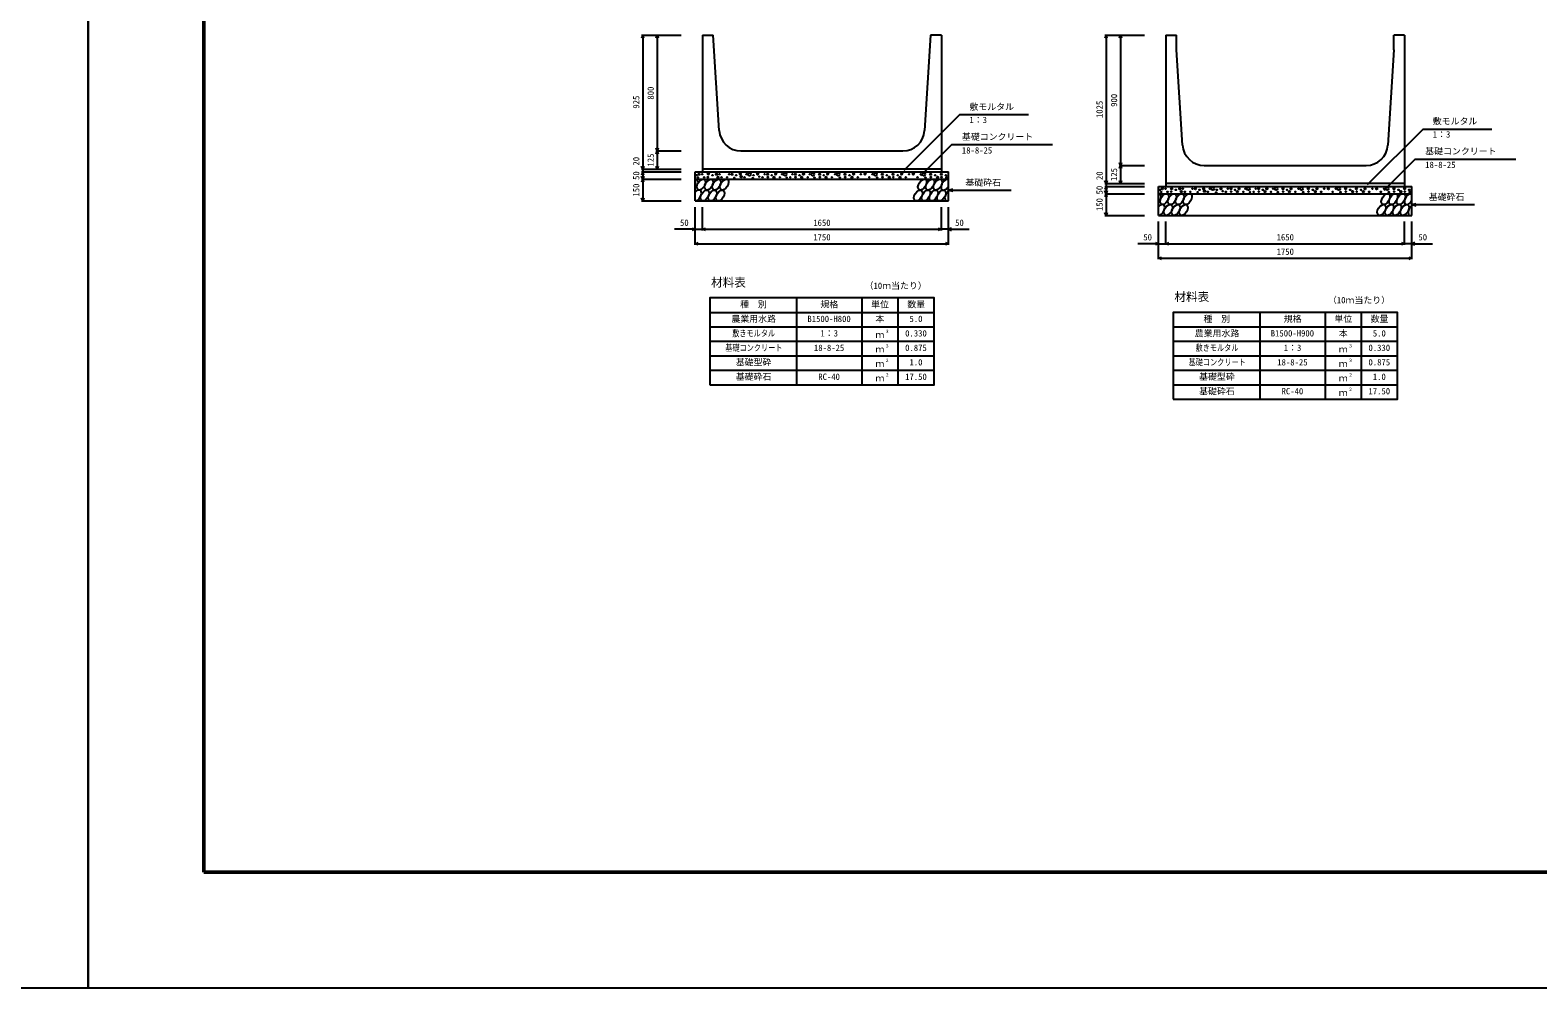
# Model space of a CAD drawing. Units: millimetres, scale not verified. Extents: x -33600 to 33600, y -11880 to 11880.
# Drawn here: x -400 to 10013, y -11880 to -5263 of the extents above; entities that cross this region are included whole.
import ezdxf
from ezdxf.enums import TextEntityAlignment as Align

# ---------------------------------------------------------------- set-up
doc = ezdxf.new("R2010")
doc.units = ezdxf.units.MM
doc.header["$LTSCALE"] = 40
for name, color, linetype, lineweight in [('0-0_DIM', 7, 'Continuous', 25), ('0-1_Defpoints', 5, 'Continuous', 25), ('0-2_HATCH', 6, 'Continuous', 25), ('0-3_HYO', 3, 'Continuous', 25), ('0-4_HYO2', 4, 'Continuous', 25), ('0-5_OUTLINE', 3, 'Continuous', 25), ('0-6_TXT', 7, 'Continuous', 25), ('0-7_WAKU', 3, 'Continuous', 25)]:
    doc.layers.add(name, color=color, linetype=linetype, lineweight=lineweight)
doc.styles.add('ＭＳ ゴシック', font='')
doc.styles.get('ＭＳ ゴシック').set_extended_font_data('MS Gothic')

msp = doc.modelspace()

# ---------------------------------------------------------------- linework, layer by layer
at = {"layer": '0-0_DIM'}
for p, q in [((3823.16, -5297.9), (4095.66, -5297.9)), ((3830.66, -5297.9), (3830.66, -6222.9)), ((3930.66, -5297.9), (3930.66, -6097.9)), ((7023.16, -5297.9), (7295.66, -5297.9)), ((7030.66, -5297.9), (7030.66, -6322.9)), ((7130.66, -5297.9), (7130.66, -6197.9)), ((6020.4, -5846.35), (5634.42, -6232.34)), ((6020.4, -5846.35), (6495.71, -5846.35)), ((9220.4, -5946.35), (8834.42, -6332.34)), ((9220.4, -5946.35), (9695.71, -5946.35)), ((3923.16, -6097.9), (4095.66, -6097.9)), ((3930.66, -6097.9), (3930.66, -6222.9)), ((5965.14, -6053.61), (5748.33, -6270.42)), ((5965.14, -6053.61), (6662.01, -6053.61)), ((3823.16, -6222.9), (4095.66, -6222.9)), ((3823.16, -6242.9), (4095.66, -6242.9)), ((7123.16, -6197.9), (7295.66, -6197.9)), ((7130.66, -6197.9), (7130.66, -6322.9)), ((9165.14, -6153.61), (8948.33, -6370.42)), ((9165.14, -6153.61), (9862.01, -6153.61)), ((3823.16, -6292.9), (4095.66, -6292.9)), ((3830.66, -6292.9), (3830.66, -6442.9)), ((7023.16, -6322.9), (7295.66, -6322.9)), ((7023.16, -6342.9), (7295.66, -6342.9)), ((3823.16, -6442.9), (4095.66, -6442.9)), ((5943.16, -6367.9), (5972.13, -6360.14)), ((5943.16, -6367.9), (6376.47, -6367.9)), ((5943.16, -6367.9), (5972.13, -6375.67)), ((7023.16, -6392.9), (7295.66, -6392.9)), ((7030.66, -6392.9), (7030.66, -6542.9)), ((4193.16, -6746.33), (4193.16, -6484.96)), ((4243.16, -6646.33), (4243.16, -6484.96)), ((5893.16, -6646.33), (5893.16, -6484.96)), ((5943.16, -6746.33), (5943.16, -6484.96)), ((7023.16, -6542.9), (7295.66, -6542.9)), ((9143.16, -6467.9), (9172.13, -6460.14)), ((9143.16, -6467.9), (9576.47, -6467.9)), ((9143.16, -6467.9), (9172.13, -6475.67)), ((4193.16, -6638.83), (4051.36, -6638.83)), ((4193.16, -6638.83), (4243.16, -6638.83)), ((4243.16, -6638.83), (5893.16, -6638.83)), ((5943.16, -6638.83), (5893.16, -6638.83)), ((5943.16, -6638.83), (6084.95, -6638.83)), ((7393.16, -6846.33), (7393.16, -6584.96)), ((7443.16, -6746.33), (7443.16, -6584.96)), ((9093.16, -6746.33), (9093.16, -6584.96)), ((9143.16, -6846.33), (9143.16, -6584.96)), ((4193.16, -6738.83), (5943.16, -6738.83)), ((7393.16, -6738.83), (7251.36, -6738.83)), ((7393.16, -6738.83), (7443.16, -6738.83)), ((7443.16, -6738.83), (9093.16, -6738.83)), ((9143.16, -6738.83), (9093.16, -6738.83)), ((9143.16, -6738.83), (9284.95, -6738.83)), ((7393.16, -6838.83), (9143.16, -6838.83))]:
    msp.add_line(p, q, dxfattribs=at)
for points in [[(3838.35, -5319.05), (3830.66, -5297.9), (3822.96, -5319.05)], [(3922.96, -5319.05), (3930.66, -5297.9), (3938.35, -5319.05)], [(7038.35, -5319.05), (7030.66, -5297.9), (7022.96, -5319.05)], [(7122.96, -5319.05), (7130.66, -5297.9), (7138.35, -5319.05)], [(3938.35, -6076.76), (3930.66, -6097.9), (3922.96, -6076.76)], [(3922.96, -6119.05), (3930.66, -6097.9), (3938.35, -6119.05)], [(3838.35, -6201.76), (3830.66, -6222.9), (3822.96, -6201.76)], [(3838.35, -6264.05), (3830.66, -6242.9), (3822.96, -6264.05)], [(3830.66, -6222.9), (3830.66, -6242.9), (3830.66, -6292.9)], [(3938.35, -6201.76), (3930.66, -6222.9), (3922.96, -6201.76)], [(7138.35, -6176.76), (7130.66, -6197.9), (7122.96, -6176.76)], [(7122.96, -6219.05), (7130.66, -6197.9), (7138.35, -6219.05)], [(3838.35, -6271.76), (3830.66, -6292.9), (3822.96, -6271.76)], [(3838.35, -6314.05), (3830.66, -6292.9), (3822.96, -6314.05)], [(7038.35, -6301.76), (7030.66, -6322.9), (7022.96, -6301.76)], [(7038.35, -6364.05), (7030.66, -6342.9), (7022.96, -6364.05)], [(7030.66, -6322.9), (7030.66, -6342.9), (7030.66, -6392.9)], [(7138.35, -6301.76), (7130.66, -6322.9), (7122.96, -6301.76)], [(3838.35, -6421.76), (3830.66, -6442.9), (3822.96, -6421.76)], [(7038.35, -6371.76), (7030.66, -6392.9), (7022.96, -6371.76)], [(7038.35, -6414.05), (7030.66, -6392.9), (7022.96, -6414.05)], [(7038.35, -6521.76), (7030.66, -6542.9), (7022.96, -6521.76)], [(4172.01, -6631.14), (4193.16, -6638.83), (4172.01, -6646.53)], [(4264.3, -6646.53), (4243.16, -6638.83), (4264.3, -6631.14)], [(5872.01, -6631.14), (5893.16, -6638.83), (5872.01, -6646.53)], [(5964.3, -6631.14), (5943.16, -6638.83), (5964.3, -6646.53)], [(4214.3, -6746.53), (4193.16, -6738.83), (4214.3, -6731.14)], [(5922.01, -6731.14), (5943.16, -6738.83), (5922.01, -6746.53)], [(7372.01, -6731.14), (7393.16, -6738.83), (7372.01, -6746.53)], [(7464.3, -6746.53), (7443.16, -6738.83), (7464.3, -6731.14)], [(9072.01, -6731.14), (9093.16, -6738.83), (9072.01, -6746.53)], [(9164.3, -6731.14), (9143.16, -6738.83), (9164.3, -6746.53)], [(7414.3, -6846.53), (7393.16, -6838.83), (7414.3, -6831.14)], [(9122.01, -6831.14), (9143.16, -6838.83), (9122.01, -6846.53)]]:
    msp.add_lwpolyline(points, dxfattribs=at)
at = {"layer": '0-1_Defpoints'}
for points in [[(-33600, -11880), (0, -11880), (0, 11880), (-33600, 11880)], [(0, -11880), (33600, -11880), (33600, 11880), (0, 11880)]]:
    msp.add_lwpolyline(points, close=True, dxfattribs=at)
at = {"layer": '0-2_HATCH'}
for centre, radius in [((4201.82, -6265.68), 2.5), ((4211.8, -6280.95), 2.5), ((4220.32, -6258.67), 5), ((4241.35, -6258.67), 2.5), ((4255.37, -6279.69), 2.5), ((4280.31, -6279.01), 2.5), ((4284.24, -6257.8), 5), ((4312.28, -6265.68), 2.5), ((4340.32, -6258.67), 5), ((4350.4, -6279.01), 5), ((4361.35, -6258.67), 2.5), ((4375.37, -6279.69), 2.5), ((4413.18, -6279.69), 2.5), ((4427.2, -6258.67), 2.5), ((4448.23, -6258.67), 5), ((4463.35, -6282.72), 2.5), ((4476.27, -6265.68), 2.5), ((4504.31, -6257.8), 5), ((4510.73, -6275.52), 5), ((4533.18, -6279.69), 2.5), ((4547.2, -6258.67), 2.5), ((4568.23, -6258.67), 10), ((4591.71, -6284.96), 2.5), ((4596.27, -6265.68), 2.5), ((4624.31, -6257.8), 5), ((4635.65, -6275.37), 2.5), ((4658.41, -6279.69), 2.5), ((4672.43, -6258.67), 2.5), ((4693.46, -6258.67), 5), ((4694.76, -6279.02), 2.5), ((4721.49, -6265.68), 2.5), ((4737.82, -6279.26), 5), ((4749.53, -6257.8), 5), ((4778.41, -6279.69), 2.5), ((4792.43, -6258.67), 2.5), ((4813.46, -6258.67), 10), ((4825.42, -6281.76), 2.5), ((4850.1, -6279.69), 2.5), ((4864.12, -6258.67), 2.5), ((4885.15, -6258.67), 5), ((4886.45, -6279.02), 2.5), ((4913.18, -6265.68), 2.5), ((4929.51, -6279.26), 5), ((4941.22, -6257.8), 5), ((4970.1, -6279.69), 2.5), ((4984.12, -6258.67), 2.5), ((5005.15, -6258.67), 10), ((5017.1, -6281.76), 2.5), ((5052.75, -6258.67), 5), ((5054.06, -6279.02), 2.5), ((5080.79, -6265.68), 2.5), ((5097.11, -6279.26), 5), ((5108.83, -6257.8), 5), ((5137.7, -6279.69), 2.5), ((5159.21, -6258.67), 2.5), ((5180.24, -6258.67), 10), ((5192.2, -6281.76), 2.5), ((5227.85, -6258.67), 5), ((5229.15, -6279.02), 2.5), ((5259.13, -6265.68), 2.5), ((5275.45, -6279.26), 5), ((5287.16, -6257.8), 5), ((5316.04, -6279.69), 2.5), ((5337.55, -6258.67), 2.5), ((5366.96, -6257.8), 5), ((5395.84, -6279.69), 2.5), ((5417.35, -6258.67), 2.5), ((5438.38, -6258.67), 10), ((5450.34, -6281.76), 2.5), ((5485.98, -6258.67), 5), ((5487.29, -6279.02), 2.5), ((5517.26, -6265.68), 2.5), ((5533.59, -6279.26), 5), ((5560.36, -6258.67), 5), ((5561.67, -6279.02), 2.5), ((5591.64, -6265.68), 2.5), ((5607.97, -6279.26), 5), ((5619.68, -6257.8), 5), ((5648.55, -6279.69), 2.5), ((5670.06, -6258.67), 2.5), ((5699.48, -6257.8), 5), ((5728.35, -6279.69), 2.5), ((5750.52, -6258.67), 2.5), ((5771.55, -6258.67), 10), ((5783.51, -6281.76), 2.5), ((5819.16, -6258.67), 5), ((5820.46, -6279.02), 2.5), ((5850.44, -6265.68), 2.5), ((5866.76, -6279.26), 5), ((5893.54, -6258.67), 5), ((5894.84, -6279.02), 2.5), ((5924.81, -6265.68), 2.5), ((5930.64, -6282.07), 5), ((7768.23, -6358.67), 10), ((8013.46, -6358.67), 10), ((8205.15, -6358.67), 10), ((8380.24, -6358.67), 10), ((8638.38, -6358.67), 10), ((8971.55, -6358.67), 10), ((7401.82, -6365.68), 2.5), ((7411.8, -6380.95), 2.5), ((7420.32, -6358.67), 5), ((7441.35, -6358.67), 2.5), ((7455.37, -6379.69), 2.5), ((7480.31, -6379.01), 2.5), ((7484.24, -6357.8), 5), ((7512.28, -6365.68), 2.5), ((7540.32, -6358.67), 5), ((7550.4, -6379.01), 5), ((7561.35, -6358.67), 2.5), ((7575.37, -6379.69), 2.5), ((7613.18, -6379.69), 2.5), ((7627.2, -6358.67), 2.5), ((7648.23, -6358.67), 5), ((7663.35, -6382.72), 2.5), ((7676.27, -6365.68), 2.5), ((7704.31, -6357.8), 5), ((7710.73, -6375.52), 5), ((7733.18, -6379.69), 2.5), ((7747.2, -6358.67), 2.5), ((7791.71, -6384.96), 2.5), ((7796.27, -6365.68), 2.5), ((7824.31, -6357.8), 5), ((7835.65, -6375.37), 2.5), ((7858.41, -6379.69), 2.5), ((7872.43, -6358.67), 2.5), ((7893.46, -6358.67), 5), ((7894.76, -6379.02), 2.5), ((7921.49, -6365.68), 2.5), ((7937.82, -6379.26), 5), ((7949.53, -6357.8), 5), ((7978.41, -6379.69), 2.5), ((7992.43, -6358.67), 2.5), ((8025.42, -6381.76), 2.5), ((8050.1, -6379.69), 2.5), ((8064.12, -6358.67), 2.5), ((8085.15, -6358.67), 5), ((8086.45, -6379.02), 2.5), ((8113.18, -6365.68), 2.5), ((8129.51, -6379.26), 5), ((8141.22, -6357.8), 5), ((8170.1, -6379.69), 2.5), ((8184.12, -6358.67), 2.5), ((8217.1, -6381.76), 2.5), ((8252.75, -6358.67), 5), ((8254.06, -6379.02), 2.5), ((8280.79, -6365.68), 2.5), ((8297.11, -6379.26), 5), ((8308.83, -6357.8), 5), ((8337.7, -6379.69), 2.5), ((8359.21, -6358.67), 2.5), ((8392.2, -6381.76), 2.5), ((8427.85, -6358.67), 5), ((8429.15, -6379.02), 2.5), ((8459.13, -6365.68), 2.5), ((8475.45, -6379.26), 5), ((8487.16, -6357.8), 5), ((8516.04, -6379.69), 2.5), ((8537.55, -6358.67), 2.5), ((8566.96, -6357.8), 5), ((8595.84, -6379.69), 2.5), ((8617.35, -6358.67), 2.5), ((8650.34, -6381.76), 2.5), ((8685.98, -6358.67), 5), ((8687.29, -6379.02), 2.5), ((8717.26, -6365.68), 2.5), ((8733.59, -6379.26), 5), ((8760.36, -6358.67), 5), ((8761.67, -6379.02), 2.5), ((8791.64, -6365.68), 2.5), ((8807.97, -6379.26), 5), ((8819.68, -6357.8), 5), ((8848.55, -6379.69), 2.5), ((8870.06, -6358.67), 2.5), ((8899.48, -6357.8), 5), ((8928.35, -6379.69), 2.5), ((8950.52, -6358.67), 2.5), ((8983.51, -6381.76), 2.5), ((9019.16, -6358.67), 5), ((9020.46, -6379.02), 2.5), ((9050.44, -6365.68), 2.5), ((9066.76, -6379.26), 5), ((9093.54, -6358.67), 5), ((9094.84, -6379.02), 2.5), ((9124.81, -6365.68), 2.5), ((9130.64, -6382.07), 5)]:
    msp.add_circle(centre, radius, dxfattribs=at)
for centre, start_param, end_param in [((4181.19, -6330.4), 4.37111745, 6.68901993), ((5921.34, -6330.4), 6.28318531, 11.06013738), ((4206.51, -6405.4), 3.49642233, 7.56371505), ((5946.66, -6405.4), 0.93518994, 3.84176213), ((7381.19, -6430.4), 4.37111745, 6.68901993), ((9121.34, -6430.4), 6.28318531, 11.06013738), ((7406.51, -6505.4), 3.49642233, 7.56371505), ((9146.66, -6505.4), 0.93518994, 3.84176213)]:
    msp.add_ellipse(centre, major_axis=(21.82, 35.31), ratio=0.5792, start_param=start_param, end_param=end_param, dxfattribs=at)
for centre in [(4234.4, -6330.4), (4287.61, -6330.4), (4340.83, -6330.4), (4394.04, -6330.4), (5761.7, -6330.4), (5814.91, -6330.4), (5868.12, -6330.4), (4259.72, -6405.4), (4312.94, -6405.4), (4366.15, -6405.4), (5733.81, -6405.4), (5787.02, -6405.4), (5840.23, -6405.4), (5893.45, -6405.4), (7434.4, -6430.4), (7487.61, -6430.4), (7540.83, -6430.4), (7594.04, -6430.4), (8961.7, -6430.4), (9014.91, -6430.4), (9068.12, -6430.4), (7459.72, -6505.4), (7512.94, -6505.4), (7566.15, -6505.4), (8933.81, -6505.4), (8987.02, -6505.4), (9040.23, -6505.4), (9093.45, -6505.4)]:
    msp.add_ellipse(centre, major_axis=(21.82, 35.31), ratio=0.5792, dxfattribs=at)
at = {"layer": '0-3_HYO'}
for p, q in [((4893.16, -7112.78), (4893.16, -7712.78)), ((5343.16, -7112.78), (5343.16, -7712.78)), ((5593.16, -7112.78), (5593.16, -7712.78)), ((4293.16, -7212.78), (5843.16, -7212.78)), ((8093.16, -7212.78), (8093.16, -7812.78)), ((8543.16, -7212.78), (8543.16, -7812.78)), ((8793.16, -7212.78), (8793.16, -7812.78)), ((7493.16, -7312.78), (9043.16, -7312.78))]:
    msp.add_line(p, q, dxfattribs=at)
for points in [[(4293.16, -7712.78), (5843.16, -7712.78), (5843.16, -7112.78), (4293.16, -7112.78)], [(7493.16, -7812.78), (9043.16, -7812.78), (9043.16, -7212.78), (7493.16, -7212.78)]]:
    msp.add_lwpolyline(points, close=True, dxfattribs=at)
at = {"layer": '0-4_HYO2'}
for p, q in [((4293.16, -7312.78), (5843.16, -7312.78)), ((4293.16, -7412.78), (5843.16, -7412.78)), ((7493.16, -7412.78), (9043.16, -7412.78)), ((4293.16, -7512.78), (5843.16, -7512.78)), ((7493.16, -7512.78), (9043.16, -7512.78)), ((4293.16, -7612.78), (5843.16, -7612.78)), ((7493.16, -7612.78), (9043.16, -7612.78)), ((7493.16, -7712.78), (9043.16, -7712.78))]:
    msp.add_line(p, q, dxfattribs=at)
at = {"layer": '0-5_OUTLINE'}
for p, q in [((4243.16, -5297.9), (4243.16, -6242.9)), ((4243.16, -5297.9), (4318.16, -5297.9)), ((4359.37, -5957.26), (4318.16, -5297.9)), ((5818.16, -5297.9), (5776.95, -5957.26)), ((5893.16, -5297.9), (5818.16, -5297.9)), ((5893.16, -5297.9), (5893.16, -6242.9)), ((7443.16, -5297.9), (7518.16, -5297.9)), ((7443.16, -5297.9), (7443.16, -6342.9)), ((7518.16, -5397.9), (7518.16, -5297.9)), ((9093.16, -5297.9), (9018.16, -5297.9)), ((9018.16, -5397.9), (9018.16, -5297.9)), ((9093.16, -5297.9), (9093.16, -6342.9)), ((7559.37, -6057.26), (7518.16, -5397.9)), ((9018.16, -5397.9), (8976.95, -6057.26)), ((4509.07, -6097.9), (5627.24, -6097.9)), ((4193.16, -6242.9), (5943.16, -6242.9)), ((4193.16, -6442.9), (4193.16, -6242.9)), ((5893.16, -6222.9), (4243.16, -6222.9)), ((5943.16, -6442.9), (5943.16, -6242.9)), ((7709.07, -6197.9), (8827.24, -6197.9)), ((4193.16, -6292.9), (5943.16, -6292.9)), ((7393.16, -6342.9), (9143.16, -6342.9)), ((7393.16, -6542.9), (7393.16, -6342.9)), ((9093.16, -6322.9), (7443.16, -6322.9)), ((9143.16, -6542.9), (9143.16, -6342.9)), ((4193.16, -6442.9), (5943.16, -6442.9)), ((7393.16, -6392.9), (9143.16, -6392.9)), ((7393.16, -6542.9), (9143.16, -6542.9))]:
    msp.add_line(p, q, dxfattribs=at)
for centre, start, end in [((4509.07, -5947.9), 183.57633, 270), ((5627.24, -5947.9), 270, 356.42367), ((7709.07, -6047.9), 183.57633, 270), ((8827.24, -6047.9), 270, 356.42367)]:
    msp.add_arc(centre, 150, start, end, dxfattribs=at)
at = {"layer": '0-7_WAKU', "lineweight": 50}
msp.add_lwpolyline([(800, -11080), (32800, -11080), (32800, 11080), (800, 11080)], close=True, dxfattribs=at)

# ---------------------------------------------------------------- texts
at = {"layer": '0-0_DIM', "style": 'ＭＳ ゴシック'}
for s, p in [('925', (3820.66, -5805.4)), ('800', (3920.66, -5742.9)), ('900', (7120.66, -5792.9)), ('1025', (7020.66, -5870.4)), ('20', (3820.66, -6198.59)), ('125', (3920.66, -6205.4)), ('50', (3820.66, -6297.9)), ('20', (7020.66, -6298.59)), ('125', (7120.66, -6305.4)), ('150', (3820.66, -6412.9)), ('50', (7020.66, -6397.9)), ('150', (7020.66, -6512.9))]:
    msp.add_text(s, height=43.99, rotation=90, dxfattribs=at).set_placement(p, align=Align.BOTTOM_LEFT)
for s, p in [('敷モルタル', (6087.14, -5827.62)), ('1：3', (6087.14, -5918.31)), ('敷モルタル', (9287.14, -5927.62)), ('基礎コンクリート', (6035.14, -6034.88)), ('1：3', (9287.14, -6018.31)), ('18-8-25', (6035.14, -6128.69)), ('基礎コンクリート', (9235.14, -6134.88)), ('18-8-25', (9235.14, -6228.69)), ('基礎砕石', (6059.48, -6350.73)), ('基礎砕石', (9259.48, -6450.73)), ('50', (4088.16, -6628.83)), ('1650', (5008.69, -6628.83)), ('50', (5988.16, -6628.83)), ('1750', (5008.69, -6728.83)), ('50', (7288.16, -6728.83)), ('1650', (8208.69, -6728.83)), ('50', (9188.16, -6728.83)), ('1750', (8208.69, -6828.83))]:
    msp.add_text(s, height=43.99, dxfattribs=at).set_placement(p, align=Align.BOTTOM_LEFT)
at = {"layer": '0-6_TXT', "style": 'ＭＳ ゴシック'}
for s, height, p in [('材料表', 58.65, (4303.16, -7052.78)), ('（10ｍ当たり）', 43.99, (5363.15, -7063.78)), ('材料表', 58.65, (7503.16, -7152.78)), ('種\u3000別', 43.99, (4503.16, -7192.78)), ('規格', 43.99, (5058.16, -7192.78)), ('単位', 43.99, (5408.16, -7192.78)), ('数量', 43.99, (5658.16, -7192.78)), ('（10ｍ当たり）', 43.99, (8563.15, -7163.78)), ('農業用水路', 43.99, (4443.16, -7292.78)), ('B1500-H800', 43.99, (4968.16, -7292.78)), ('本', 43.99, (5438.16, -7292.78)), ('5.0', 43.99, (5673.16, -7292.78)), ('種\u3000別', 43.99, (7703.16, -7292.78)), ('規格', 43.99, (8258.16, -7292.78)), ('単位', 43.99, (8608.16, -7292.78)), ('数量', 43.99, (8858.16, -7292.78)), ('1：3', 43.99, (5058.16, -7392.78)), ('ｍ', 43.99, (5438.16, -7402.78)), ('３', 21.99, (5503.7, -7362.41)), ('0.330', 43.99, (5643.16, -7392.78)), ('農業用水路', 43.99, (7643.16, -7392.78)), ('B1500-H900', 43.99, (8168.16, -7392.78)), ('本', 43.99, (8638.16, -7392.78)), ('5.0', 43.99, (8873.16, -7392.78)), ('18-8-25', 43.99, (5013.16, -7492.78)), ('ｍ', 43.99, (5438.16, -7502.78)), ('３', 21.99, (5503.7, -7462.41)), ('0.875', 43.99, (5643.16, -7492.78)), ('1：3', 43.99, (8258.16, -7492.78)), ('ｍ', 43.99, (8638.16, -7502.78)), ('３', 21.99, (8703.7, -7462.41)), ('0.330', 43.99, (8843.16, -7492.78)), ('基礎型砕', 43.99, (4473.16, -7592.78)), ('ｍ', 43.99, (5438.16, -7602.78)), ('２', 21.99, (5503.7, -7562.41)), ('1.0', 43.99, (5673.16, -7592.78)), ('18-8-25', 43.99, (8213.16, -7592.78)), ('ｍ', 43.99, (8638.16, -7602.78)), ('３', 21.99, (8703.7, -7562.41)), ('0.875', 43.99, (8843.16, -7592.78)), ('基礎砕石', 43.99, (4473.16, -7692.78)), ('RC-40', 43.99, (5043.16, -7692.78)), ('ｍ', 43.99, (5438.16, -7702.78)), ('２', 21.99, (5503.7, -7662.41)), ('17.50', 43.99, (5643.16, -7692.78)), ('基礎型砕', 43.99, (7673.16, -7692.78)), ('ｍ', 43.99, (8638.16, -7702.78)), ('２', 21.99, (8703.7, -7662.41)), ('1.0', 43.99, (8873.16, -7692.78)), ('基礎砕石', 43.99, (7673.16, -7792.78)), ('RC-40', 43.99, (8243.16, -7792.78)), ('ｍ', 43.99, (8638.16, -7802.78)), ('２', 21.99, (8703.7, -7762.41)), ('17.50', 43.99, (8843.16, -7792.78))]:
    msp.add_text(s, height=height, dxfattribs=at).set_placement(p, align=Align.BOTTOM_LEFT)
at = {"layer": '0-6_TXT', "style": 'ＭＳ ゴシック', "width": 0.8}
for s, p in [('敷きモルタル', (4449.16, -7392.78)), ('基礎コンクリート', (4401.16, -7492.78)), ('敷きモルタル', (7649.16, -7492.78)), ('基礎コンクリート', (7601.16, -7592.78))]:
    msp.add_text(s, height=43.99, dxfattribs=at).set_placement(p, align=Align.BOTTOM_LEFT)

doc.saveas('drawing.dxf')
